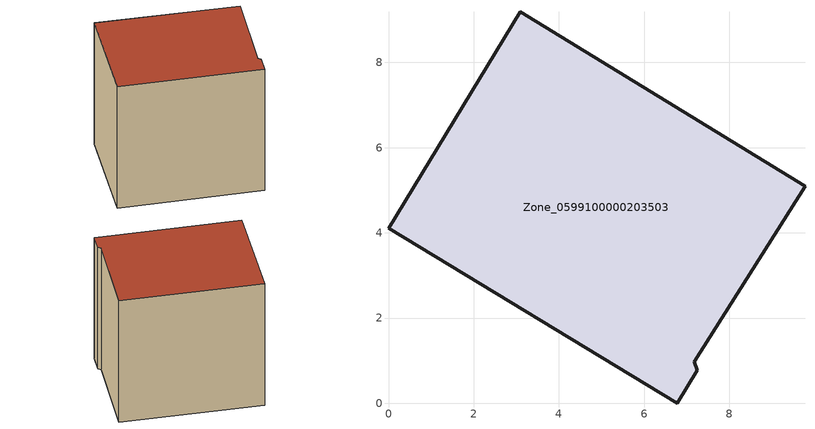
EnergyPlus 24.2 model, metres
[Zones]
Zone_0599100000203503
 floor ground (C_G): 9.78,5.1 7.18,0.97 7.25,0.78 6.78,0 0,4.11 3.09,9.19 z0
 wall outside (C_F): 9.78,5.1 3.09,9.19 0,4.11 6.78,0 7.25,0.78 7.18,0.97 9.78,5.1 z0:7.81
 roof outside (C_R): 7.18,0.97 9.78,5.1 3.09,9.19 0,4.11 6.78,0 7.25,0.78 z7.81
[BUILDING]
Pand.0599100000203503: North Axis=0; Terrain=City; Loads Convergence Tolerance Value=0.04; Temperature Convergence Tolerance Value=0.4; Solar Distribution=FullExterior; Maximum Number of Warmup Days=25; Minimum Number of Warmup Days=1
[Site:Location]
Rotterdam.The.Hague.AP_ZH_NLD Design_Conditions: Latitude=51.96; Longitude=4.45; Time Zone=1; Elevation=-4.5
[SITE:GROUNDTEMPERATURE:BUILDINGSURFACE]
18, 18, 18, 18, 18, 18, 18, 18, 18, 18, 18, 18
[MATERIAL] Thermal Absorptance=0.9; Solar Absorptance=0.7; Visible Absorptance=0.7
Name | Roughness | Thickness | Conductivity | Density | Specific Heat
G.TI.1946-1964 | MediumSmooth | 0.15 | 1 | 540 | 1210
F.TI.1946-1964 | Rough | 0.3 | 0.857143 | 1920 | 840
R.TI.1946-1964 | MediumRough | 0.2 | 0.277778 | 1500 | 1000
[CONSTRUCTION]
C_G: G.TI.1946-1964
C_F: F.TI.1946-1964
C_R: R.TI.1946-1964
[ZONE]
Zone_0599100000203503: Type=1; Multiplier=1; Ceiling Height=Autocalculate; Volume=Autocalculate; Floor Area=autocalculate; Part of Total Floor Area=Yes
[ZONEINFILTRATION:DESIGNFLOWRATE]
Infil_Zone_0599100000203503: Zone or ZoneList or Space or SpaceList=Zone_0599100000203503; Schedule=AlwaysOn; Design Flow Rate Calculation Method=Flow/Area; Flow Rate per Floor Area=0.003; Constant Term Coefficient=1; Temperature Term Coefficient=0; Velocity Term Coefficient=0; Velocity Squared Term Coefficient=0
[HVACTEMPLATE:ZONE:IDEALLOADSAIRSYSTEM]
Zone_0599100000203503: Maximum Heating Supply Air Temperature=50; Minimum Cooling Supply Air Temperature=13; Maximum Heating Supply Air Humidity Ratio=0.0156; Minimum Cooling Supply Air Humidity Ratio=0.0077; Heating Limit=NoLimit; Cooling Limit=NoLimit; Dehumidification Control Type=ConstantSensibleHeatRatio; Cooling Sensible Heat Ratio=0.7; Dehumidification Setpoint=60; Humidification Control Type=None; Humidification Setpoint=30; Outdoor Air Method=None; Outdoor Air Flow Rate per Person=0.00944; Outdoor Air Flow Rate per Zone Floor Area=0; Outdoor Air Flow Rate per Zone=0; Demand Controlled Ventilation Type=None; Outdoor Air Economizer Type=NoEconomizer; Heat Recovery Type=None; Sensible Heat Recovery Effectiveness=0.7; Latent Heat Recovery Effectiveness=0.65
[ZONECONTROL:THERMOSTAT]
ThermostatControl_Zone_0599100000203503: Zone or ZoneList=Zone_0599100000203503; Control Type Schedule=DualSetpointControlType; Control 1=Thermostat_Zone_0599100000203503; Temperature Difference Between Cutout And Setpoint=0
[THERMOSTATSETPOINT:DUALSETPOINT]
Thermostat_Zone_0599100000203503: Heating Setpoint Temperature Schedule=HeatingSetpoint_Zone_0599100000203503; Cooling Setpoint Temperature Schedule=CoolingSetpoint_Zone_0599100000203503
[SCHEDULE:COMPACT]
HeatingSetpoint_Zone_0599100000203503: Through: 12/31, For: AllDays, Until: 24:00, 21
CoolingSetpoint_Zone_0599100000203503: Through: 12/31, For: AllDays, Until: 24:00, 24
DualSetpointControlType: Through: 12/31, For: AllDays, Until: 24:00, 4
AlwaysOn: Through: 12/31, For: AllDays, Until: 24:00, 1
